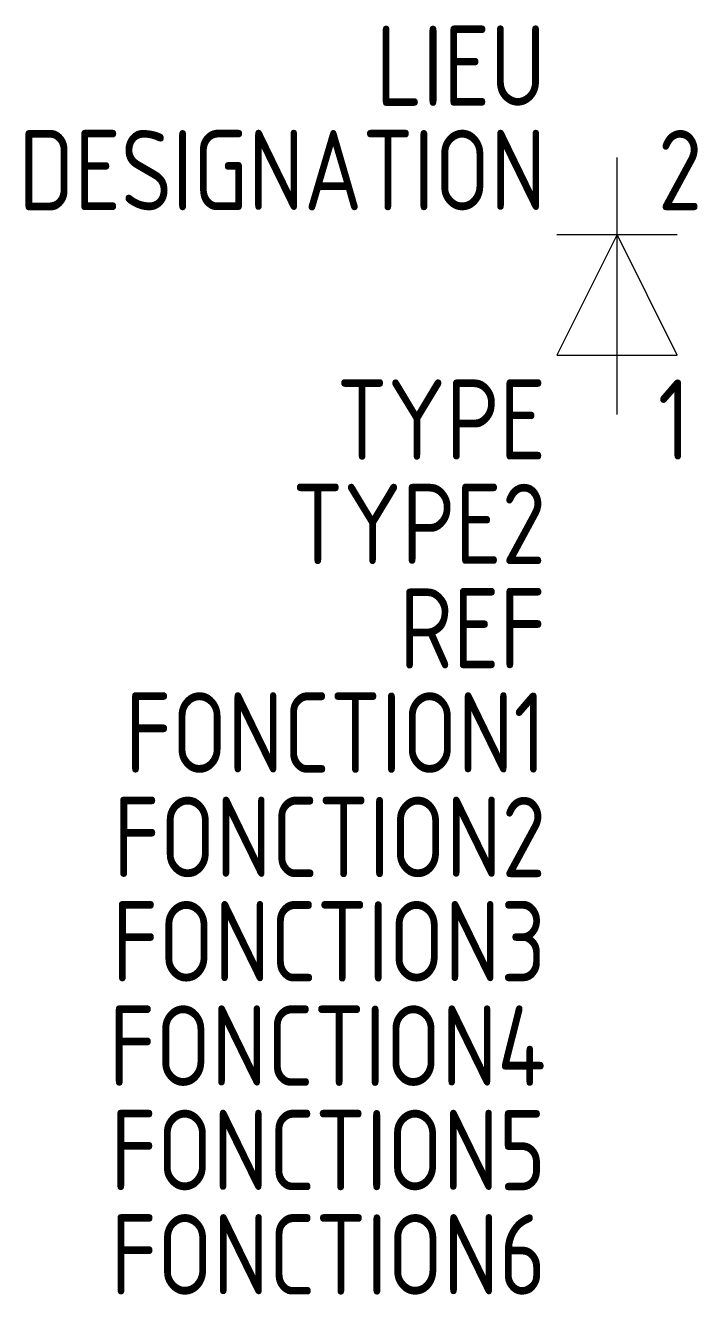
# Model space of a CAD drawing. Header units: millimetres. Extents: x -18.4 to 2.5, y -35.4 to 4.1.
import ezdxf
from ezdxf.enums import TextEntityAlignment as Align

# ---------------------------------------------------------------- set-up
doc = ezdxf.new("R2010")
doc.units = ezdxf.units.MM
for name, color, linetype in [('SYMB_FIL', 3, 'Continuous'), ('SYMB_FIL_FIN', 1, 'Continuous'), ('SYMB_TXT_CONTACT', 2, 'Continuous'), ('SYMB_TXT_NOM', 3, 'Continuous')]:
    doc.layers.add(name, color=color, linetype=linetype)
doc.styles.add('NET2_5', font='isocp.shx', dxfattribs={"width": 0.9, "height": 2.5})

msp = doc.modelspace()

# ---------------------------------------------------------------- linework, layer by layer
at = {"layer": 'SYMB_FIL'}
msp.add_line((0, -8), (0, 0), dxfattribs=at)
at = {"layer": 'SYMB_FIL_FIN'}
for p, q in [((0, -2.4), (-1.875, -6.15)), ((-1.875, -2.4), (1.875, -2.4)), ((1.875, -6.15), (0, -2.4)), ((-1.875, -6.15), (1.875, -6.15))]:
    msp.add_line(p, q, dxfattribs=at)

# ---------------------------------------------------------------- texts
at = {"layer": 'SYMB_TXT_CONTACT', "style": 'NET2_5', "width": 0.9, "flags": 8}
for tag, p, s in [('2', (1.275, -1.643), 'K'), ('1', (1.275, -9.411), 'A')]:
    msp.add_attdef(tag, p, s, height=2.5, dxfattribs=at)
at = {"layer": 'SYMB_TXT_NOM', "style": 'NET2_5', "width": 0.9, "flags": 8}
for tag, text, p in [('LIEU', '', (-2.213, 1.607)), ('DESIGNATION', 'V?', (-2.213, -1.643)), ('TYPE', '', (-2.213, -9.411)), ('TYPE2', '', (-2.213, -12.661)), ('REF', '', (-2.213, -15.911)), ('FONCTION1', '', (-2.213, -19.161)), ('FONCTION2', '', (-2.213, -22.411)), ('FONCTION3', '', (-2.213, -25.661)), ('FONCTION4', '', (-2.213, -28.911)), ('FONCTION5', '', (-2.213, -32.161)), ('FONCTION6', '', (-2.213, -35.411))]:
    msp.add_attdef(tag, text=text, height=2.5, dxfattribs=at).set_placement(p, align=Align.RIGHT)

doc.saveas('drawing.dxf')
